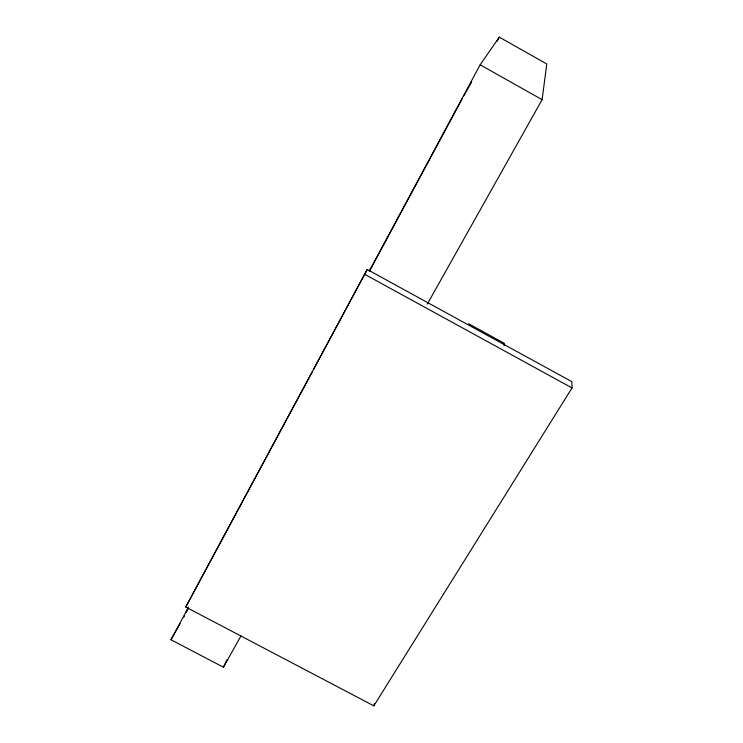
<?xml version="1.0" encoding="UTF-8"?>
<svg xmlns="http://www.w3.org/2000/svg" width="743" height="743" viewBox="0 0 743 743"><rect width="100%" height="100%" fill="white"/><g stroke="black" fill="none" stroke-linecap="round" stroke-linejoin="round"><path stroke-width="1.11" d="M427.355 304.017L542.111 99.655L546.774 63.963L499.277 37.15L480.145 64.808L369.225 271.093M504.06 345.662L504.395 343.359L468.545 323.697M373.84 705.85L572.017 387.93L571.878 381.688L367.228 269.468L185.75 607.012L373.84 705.85L374.379 703.705M188.555 607.087L170.983 639.76L223.42 667.205L226.856 659.886M312.366 371.667L185.75 607.012M313.462 369.624L367.228 269.468M188.313 608.062L186.121 612.148L188.388 608.136M369.624 270.944L462.48 98.299M463.576 96.256L471.619 82.213M497.076 41.236L499.277 37.15M223.42 667.205L241.029 635.841M170.983 639.76L180.075 623.637M183.484 617.591L184.626 615.575M364.404 274.148L572.017 387.93M480.145 64.808L542.111 99.655"/></g></svg>
